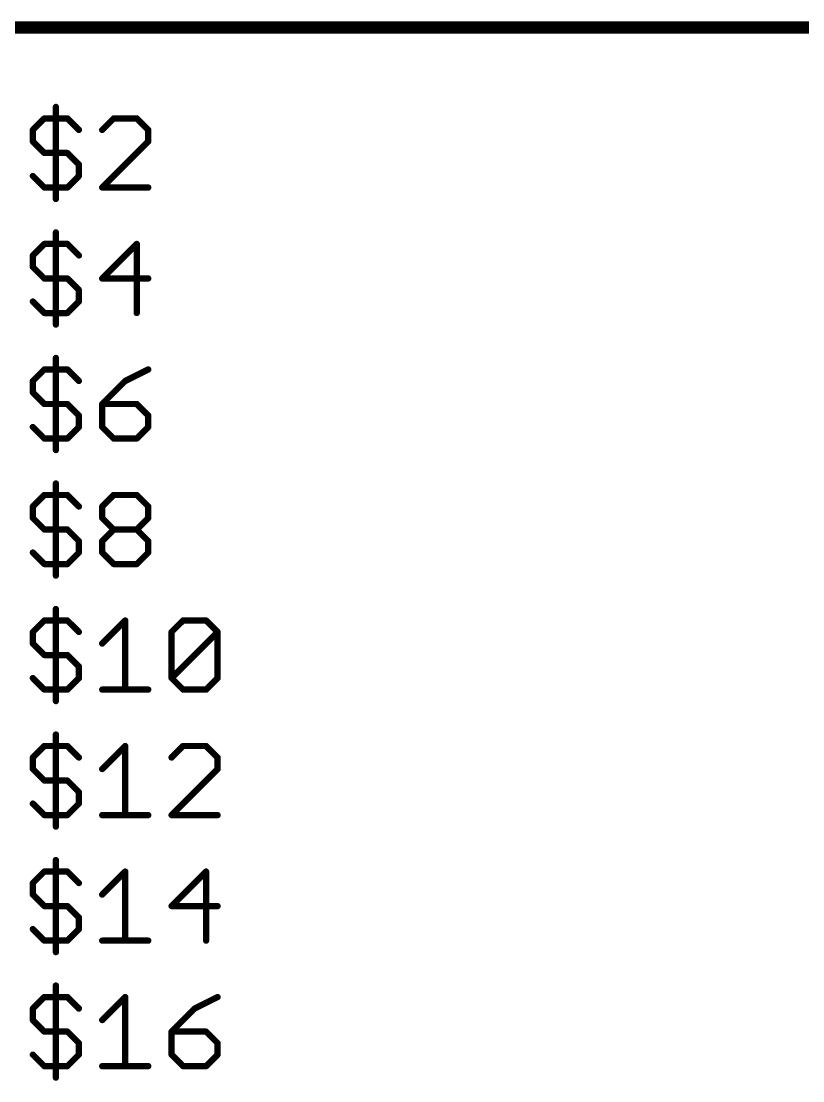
# Model space of a CAD drawing. Extents: x -72 to 265, y -97 to 216.
# Drawn here: x -21.83 to -6.02, y 80.28 to 101.73 of the extents above; entities that cross this region are included whole.
import ezdxf

# ---------------------------------------------------------------- set-up
doc = ezdxf.new("R2010")
doc.units = 0
doc.layers.add('94', color=14, linetype='CONTINUOUS')
doc.layers.add('95', color=251, linetype='CONTINUOUS')

msp = doc.modelspace()

# ---------------------------------------------------------------- linework, layer by layer
at = {"layer": '94', "const_width": 0.254}
msp.add_lwpolyline([(2.54, 101.6), (-25.4, 101.6)], dxfattribs=at)
at = {"layer": '95', "const_width": 0.127}
for points in [[(-21.1304, 99.9927), (-21.1304, 98.1285)], [(-21.5964, 99.5267), (-21.3634, 99.7597)], [(-21.3634, 99.7597), (-20.8973, 99.7597)], [(-20.8973, 99.7597), (-20.6643, 99.5267)], [(-19.9601, 99.7597), (-20.1931, 99.5267)], [(-19.494, 99.7597), (-19.9601, 99.7597)], [(-19.261, 99.5267), (-19.494, 99.7597)], [(-21.5964, 99.2936), (-21.5964, 99.5267)], [(-19.261, 99.2936), (-19.261, 99.5267)], [(-21.3634, 99.0606), (-21.5964, 99.2936)], [(-20.1931, 98.3615), (-19.261, 99.2936)], [(-20.8973, 99.0606), (-21.3634, 99.0606)], [(-20.6643, 98.8276), (-20.8973, 99.0606)], [(-20.6643, 98.5945), (-20.6643, 98.8276)], [(-21.5964, 98.5945), (-21.3634, 98.3615)], [(-20.8973, 98.3615), (-20.6643, 98.5945)], [(-21.3634, 98.3615), (-20.8973, 98.3615)], [(-19.261, 98.3615), (-20.1931, 98.3615)], [(-21.1304, 97.4527), (-21.1304, 95.5885)], [(-21.5964, 96.9867), (-21.3634, 97.2197)], [(-21.3634, 97.2197), (-20.8973, 97.2197)], [(-20.8973, 97.2197), (-20.6643, 96.9867)], [(-19.494, 97.2197), (-20.1931, 96.5206)], [(-19.494, 95.8215), (-19.494, 97.2197)], [(-21.5964, 96.7536), (-21.5964, 96.9867)], [(-21.3634, 96.5206), (-21.5964, 96.7536)], [(-20.8973, 96.5206), (-21.3634, 96.5206)], [(-20.6643, 96.2876), (-20.8973, 96.5206)], [(-20.1931, 96.5206), (-19.261, 96.5206)], [(-20.6643, 96.0545), (-20.6643, 96.2876)], [(-21.5964, 96.0545), (-21.3634, 95.8215)], [(-20.8973, 95.8215), (-20.6643, 96.0545)], [(-21.3634, 95.8215), (-20.8973, 95.8215)], [(-21.1304, 94.9127), (-21.1304, 93.0485)], [(-21.5964, 94.4467), (-21.3634, 94.6797)], [(-21.3634, 94.6797), (-20.8973, 94.6797)], [(-20.8973, 94.6797), (-20.6643, 94.4467)], [(-19.261, 94.6797), (-19.7271, 94.4467)], [(-21.5964, 94.2136), (-21.5964, 94.4467)], [(-19.7271, 94.4467), (-20.1931, 93.9806)], [(-21.3634, 93.9806), (-21.5964, 94.2136)], [(-20.8973, 93.9806), (-21.3634, 93.9806)], [(-20.6643, 93.7476), (-20.8973, 93.9806)], [(-20.1931, 93.9806), (-20.1931, 93.5145)], [(-19.494, 93.9806), (-20.1931, 93.9806)], [(-19.261, 93.7476), (-19.494, 93.9806)], [(-20.6643, 93.5145), (-20.6643, 93.7476)], [(-19.261, 93.5145), (-19.261, 93.7476)], [(-21.5964, 93.5145), (-21.3634, 93.2815)], [(-20.8973, 93.2815), (-20.6643, 93.5145)], [(-20.1931, 93.5145), (-19.9601, 93.2815)], [(-19.494, 93.2815), (-19.261, 93.5145)], [(-21.3634, 93.2815), (-20.8973, 93.2815)], [(-19.9601, 93.2815), (-19.494, 93.2815)], [(-21.1304, 92.3727), (-21.1304, 90.5085)], [(-21.5964, 91.9067), (-21.3634, 92.1397)], [(-21.3634, 92.1397), (-20.8973, 92.1397)], [(-20.8973, 92.1397), (-20.6643, 91.9067)], [(-20.1931, 91.9067), (-19.9601, 92.1397)], [(-19.9601, 92.1397), (-19.494, 92.1397)], [(-19.494, 92.1397), (-19.261, 91.9067)], [(-21.5964, 91.6736), (-21.5964, 91.9067)], [(-20.1931, 91.6736), (-20.1931, 91.9067)], [(-19.261, 91.9067), (-19.261, 91.6736)], [(-21.3634, 91.4406), (-21.5964, 91.6736)], [(-19.9601, 91.4406), (-20.1931, 91.6736)], [(-19.261, 91.6736), (-19.494, 91.4406)], [(-20.8973, 91.4406), (-21.3634, 91.4406)], [(-20.6643, 91.2076), (-20.8973, 91.4406)], [(-20.1931, 91.2076), (-19.9601, 91.4406)], [(-19.9601, 91.4406), (-19.494, 91.4406)], [(-19.494, 91.4406), (-19.261, 91.2076)], [(-20.6643, 90.9745), (-20.6643, 91.2076)], [(-20.1931, 90.9745), (-20.1931, 91.2076)], [(-19.261, 91.2076), (-19.261, 90.9745)], [(-21.5964, 90.9745), (-21.3634, 90.7415)], [(-20.8973, 90.7415), (-20.6643, 90.9745)], [(-19.9601, 90.7415), (-20.1931, 90.9745)], [(-19.261, 90.9745), (-19.494, 90.7415)], [(-21.3634, 90.7415), (-20.8973, 90.7415)], [(-19.494, 90.7415), (-19.9601, 90.7415)], [(-21.1304, 89.8327), (-21.1304, 87.9685)], [(-21.5964, 89.3667), (-21.3634, 89.5997)], [(-21.3634, 89.5997), (-20.8973, 89.5997)], [(-20.8973, 89.5997), (-20.6643, 89.3667)], [(-20.1931, 89.1336), (-19.7271, 89.5997)], [(-19.7271, 89.5997), (-19.7271, 88.2015)], [(-18.7899, 89.3667), (-18.5568, 89.5997)], [(-18.5568, 89.5997), (-18.0908, 89.5997)], [(-18.0908, 89.5997), (-17.8577, 89.3667)], [(-21.5964, 89.1336), (-21.5964, 89.3667)], [(-18.7899, 88.4345), (-18.7899, 89.3667)], [(-18.7899, 88.4345), (-17.8577, 89.3667)], [(-17.8577, 89.3667), (-17.8577, 88.4345)], [(-21.3634, 88.9006), (-21.5964, 89.1336)], [(-20.8973, 88.9006), (-21.3634, 88.9006)], [(-20.6643, 88.6676), (-20.8973, 88.9006)], [(-20.6643, 88.4345), (-20.6643, 88.6676)], [(-21.5964, 88.4345), (-21.3634, 88.2015)], [(-20.8973, 88.2015), (-20.6643, 88.4345)], [(-18.5568, 88.2015), (-18.7899, 88.4345)], [(-17.8577, 88.4345), (-18.0908, 88.2015)], [(-21.3634, 88.2015), (-20.8973, 88.2015)], [(-20.1931, 88.2015), (-19.261, 88.2015)], [(-18.0908, 88.2015), (-18.5568, 88.2015)], [(-21.1304, 87.2927), (-21.1304, 85.4285)], [(-21.5964, 86.8267), (-21.3634, 87.0597)], [(-21.3634, 87.0597), (-20.8973, 87.0597)], [(-20.8973, 87.0597), (-20.6643, 86.8267)], [(-20.1931, 86.5936), (-19.7271, 87.0597)], [(-19.7271, 87.0597), (-19.7271, 85.6615)], [(-18.5568, 87.0597), (-18.7899, 86.8267)], [(-18.0908, 87.0597), (-18.5568, 87.0597)], [(-17.8577, 86.8267), (-18.0908, 87.0597)], [(-21.5964, 86.5936), (-21.5964, 86.8267)], [(-17.8577, 86.5936), (-17.8577, 86.8267)], [(-21.3634, 86.3606), (-21.5964, 86.5936)], [(-18.7899, 85.6615), (-17.8577, 86.5936)], [(-20.8973, 86.3606), (-21.3634, 86.3606)], [(-20.6643, 86.1276), (-20.8973, 86.3606)], [(-20.6643, 85.8945), (-20.6643, 86.1276)], [(-21.5964, 85.8945), (-21.3634, 85.6615)], [(-20.8973, 85.6615), (-20.6643, 85.8945)], [(-21.3634, 85.6615), (-20.8973, 85.6615)], [(-20.1931, 85.6615), (-19.261, 85.6615)], [(-17.8577, 85.6615), (-18.7899, 85.6615)], [(-21.1304, 84.7527), (-21.1304, 82.8885)], [(-21.5964, 84.2867), (-21.3634, 84.5197)], [(-21.3634, 84.5197), (-20.8973, 84.5197)], [(-20.8973, 84.5197), (-20.6643, 84.2867)], [(-20.1931, 84.0536), (-19.7271, 84.5197)], [(-19.7271, 84.5197), (-19.7271, 83.1215)], [(-18.0908, 84.5197), (-18.7899, 83.8206)], [(-18.0908, 83.1215), (-18.0908, 84.5197)], [(-21.5964, 84.0536), (-21.5964, 84.2867)], [(-21.3634, 83.8206), (-21.5964, 84.0536)], [(-20.8973, 83.8206), (-21.3634, 83.8206)], [(-20.6643, 83.5876), (-20.8973, 83.8206)], [(-18.7899, 83.8206), (-17.8577, 83.8206)], [(-20.6643, 83.3545), (-20.6643, 83.5876)], [(-21.5964, 83.3545), (-21.3634, 83.1215)], [(-20.8973, 83.1215), (-20.6643, 83.3545)], [(-21.3634, 83.1215), (-20.8973, 83.1215)], [(-20.1931, 83.1215), (-19.261, 83.1215)], [(-21.1304, 82.2127), (-21.1304, 80.3485)], [(-21.5964, 81.7467), (-21.3634, 81.9797)], [(-21.3634, 81.9797), (-20.8973, 81.9797)], [(-20.8973, 81.9797), (-20.6643, 81.7467)], [(-20.1931, 81.5136), (-19.7271, 81.9797)], [(-19.7271, 81.9797), (-19.7271, 80.5815)], [(-17.8577, 81.9797), (-18.3238, 81.7467)], [(-21.5964, 81.5136), (-21.5964, 81.7467)], [(-18.3238, 81.7467), (-18.7899, 81.2806)], [(-21.3634, 81.2806), (-21.5964, 81.5136)], [(-20.8973, 81.2806), (-21.3634, 81.2806)], [(-20.6643, 81.0476), (-20.8973, 81.2806)], [(-18.7899, 81.2806), (-18.7899, 80.8145)], [(-18.0908, 81.2806), (-18.7899, 81.2806)], [(-17.8577, 81.0476), (-18.0908, 81.2806)], [(-20.6643, 80.8145), (-20.6643, 81.0476)], [(-17.8577, 80.8145), (-17.8577, 81.0476)], [(-21.5964, 80.8145), (-21.3634, 80.5815)], [(-20.8973, 80.5815), (-20.6643, 80.8145)], [(-18.7899, 80.8145), (-18.5568, 80.5815)], [(-18.0908, 80.5815), (-17.8577, 80.8145)], [(-21.3634, 80.5815), (-20.8973, 80.5815)], [(-20.1931, 80.5815), (-19.261, 80.5815)], [(-18.5568, 80.5815), (-18.0908, 80.5815)]]:
    msp.add_lwpolyline(points, dxfattribs=at)
at = {"layer": '95', "const_width": 0.0635}
for points in [[(-21.0986, 99.9927, 1), (-21.1621, 99.9927)], [(-21.3634, 99.7914, 1), (-21.3634, 99.7279)], [(-21.3409, 99.7372, 1), (-21.3858, 99.7821)], [(-20.8749, 99.7821, 1), (-20.9198, 99.7372)], [(-20.8973, 99.7279, 1), (-20.8973, 99.7914)], [(-19.9601, 99.7914, 1), (-19.9601, 99.7279)], [(-19.9377, 99.7372, 1), (-19.9826, 99.7821)], [(-19.4716, 99.7821, 1), (-19.5165, 99.7372)], [(-19.494, 99.7279, 1), (-19.494, 99.7914)], [(-21.5647, 99.5267, 1), (-21.6282, 99.5267)], [(-21.6189, 99.5491, 1), (-21.574, 99.5042)], [(-20.6867, 99.5042, 1), (-20.6418, 99.5491)], [(-20.2156, 99.5491, 1), (-20.1707, 99.5042)], [(-19.2293, 99.5267, 1), (-19.2928, 99.5267)], [(-19.2835, 99.5042, 1), (-19.2386, 99.5491)], [(-21.574, 99.3161, 1), (-21.6189, 99.2712)], [(-21.6282, 99.2936, 1), (-21.5647, 99.2936)], [(-19.2928, 99.2936, 1), (-19.2293, 99.2936)], [(-19.2386, 99.2712, 1), (-19.2835, 99.3161)], [(-21.3634, 99.0923, 1), (-21.3634, 99.0288)], [(-21.3858, 99.0381, 1), (-21.3409, 99.083)], [(-20.8749, 99.083, 1), (-20.9198, 99.0381)], [(-20.8973, 99.0288, 1), (-20.8973, 99.0923)], [(-20.6325, 98.8276, 1), (-20.696, 98.8276)], [(-20.6867, 98.8051, 1), (-20.6418, 98.85)], [(-21.574, 98.617, 1), (-21.6189, 98.5721)], [(-20.6418, 98.5721, 1), (-20.6867, 98.617)], [(-21.3634, 98.3933, 1), (-21.3634, 98.3298)], [(-20.8973, 98.3298, 1), (-20.8973, 98.3933)], [(-20.696, 98.5945, 1), (-20.6325, 98.5945)], [(-20.1931, 98.3933, 1), (-20.1931, 98.3298)], [(-19.261, 98.3298, 1), (-19.261, 98.3933)], [(-21.3858, 98.339, 1), (-21.3409, 98.384)], [(-20.9198, 98.384, 1), (-20.8749, 98.339)], [(-20.2156, 98.384, 1), (-20.1707, 98.339)], [(-21.1621, 98.1285, 1), (-21.0986, 98.1285)], [(-21.0986, 97.4527, 1), (-21.1621, 97.4527)], [(-21.3634, 97.2514, 1), (-21.3634, 97.1879)], [(-21.3409, 97.1972, 1), (-21.3858, 97.2421)], [(-20.8749, 97.2421, 1), (-20.9198, 97.1972)], [(-20.8973, 97.1879, 1), (-20.8973, 97.2514)], [(-19.4623, 97.2197, 1), (-19.5258, 97.2197)], [(-19.4716, 97.1972, 1), (-19.5165, 97.2421)], [(-21.5647, 96.9867, 1), (-21.6282, 96.9867)], [(-21.6189, 97.0091, 1), (-21.574, 96.9642)], [(-20.6867, 96.9642, 1), (-20.6418, 97.0091)], [(-21.574, 96.7761, 1), (-21.6189, 96.7312)], [(-21.6282, 96.7536, 1), (-21.5647, 96.7536)], [(-21.3634, 96.5523, 1), (-21.3634, 96.4888)], [(-21.3858, 96.4981, 1), (-21.3409, 96.543)], [(-20.8749, 96.543, 1), (-20.9198, 96.4981)], [(-20.8973, 96.4888, 1), (-20.8973, 96.5523)], [(-20.1931, 96.5523, 1), (-20.1931, 96.4888)], [(-20.2156, 96.543, 1), (-20.1707, 96.4981)], [(-19.261, 96.4888, 1), (-19.261, 96.5523)], [(-20.6325, 96.2876, 1), (-20.696, 96.2876)], [(-20.6867, 96.2651, 1), (-20.6418, 96.31)], [(-21.574, 96.077, 1), (-21.6189, 96.0321)], [(-20.696, 96.0545, 1), (-20.6325, 96.0545)], [(-20.6418, 96.0321, 1), (-20.6867, 96.077)], [(-21.3634, 95.8533, 1), (-21.3634, 95.7897)], [(-21.3858, 95.799, 1), (-21.3409, 95.844)], [(-20.9198, 95.844, 1), (-20.8749, 95.799)], [(-20.8973, 95.7897, 1), (-20.8973, 95.8533)], [(-19.5258, 95.8215, 1), (-19.4623, 95.8215)], [(-21.1621, 95.5885, 1), (-21.0986, 95.5885)], [(-21.0986, 94.9127, 1), (-21.1621, 94.9127)], [(-21.3634, 94.7114, 1), (-21.3634, 94.6479)], [(-21.3409, 94.6572, 1), (-21.3858, 94.7021)], [(-20.8749, 94.7021, 1), (-20.9198, 94.6572)], [(-20.8973, 94.6479, 1), (-20.8973, 94.7114)], [(-19.2468, 94.6513, 1), (-19.2752, 94.7081)], [(-21.5647, 94.4467, 1), (-21.6282, 94.4467)], [(-21.6189, 94.4691, 1), (-21.574, 94.4242)], [(-20.6867, 94.4242, 1), (-20.6418, 94.4691)], [(-19.7413, 94.4751, 1), (-19.7129, 94.4183)], [(-19.7046, 94.4242, 1), (-19.7495, 94.4691)], [(-21.574, 94.2361, 1), (-21.6189, 94.1912)], [(-21.6282, 94.2136, 1), (-21.5647, 94.2136)], [(-21.3634, 94.0123, 1), (-21.3634, 93.9488)], [(-21.3858, 93.9581, 1), (-21.3409, 94.003)], [(-20.8749, 94.003, 1), (-20.9198, 93.9581)], [(-20.8973, 93.9488, 1), (-20.8973, 94.0123)], [(-20.1614, 93.9806, 1), (-20.2249, 93.9806)], [(-20.1931, 94.0123, 1), (-20.1931, 93.9488)], [(-20.2156, 94.003, 1), (-20.1707, 93.9581)], [(-19.4716, 94.003, 1), (-19.5165, 93.9581)], [(-19.494, 93.9488, 1), (-19.494, 94.0123)], [(-20.6325, 93.7476, 1), (-20.696, 93.7476)], [(-20.6867, 93.7251, 1), (-20.6418, 93.77)], [(-19.2293, 93.7476, 1), (-19.2928, 93.7476)], [(-19.2835, 93.7251, 1), (-19.2386, 93.77)], [(-21.574, 93.537, 1), (-21.6189, 93.4921)], [(-20.696, 93.5145, 1), (-20.6325, 93.5145)], [(-20.6418, 93.4921, 1), (-20.6867, 93.537)], [(-20.2249, 93.5145, 1), (-20.1614, 93.5145)], [(-20.1707, 93.537, 1), (-20.2156, 93.4921)], [(-19.2928, 93.5145, 1), (-19.2293, 93.5145)], [(-19.2386, 93.4921, 1), (-19.2835, 93.537)], [(-21.3634, 93.3133, 1), (-21.3634, 93.2498)], [(-21.3858, 93.259, 1), (-21.3409, 93.304)], [(-20.9198, 93.304, 1), (-20.8749, 93.259)], [(-20.8973, 93.2498, 1), (-20.8973, 93.3133)], [(-19.9601, 93.3133, 1), (-19.9601, 93.2498)], [(-19.9826, 93.259, 1), (-19.9377, 93.304)], [(-19.5165, 93.304, 1), (-19.4716, 93.259)], [(-19.494, 93.2498, 1), (-19.494, 93.3133)], [(-21.1621, 93.0485, 1), (-21.0986, 93.0485)], [(-21.0986, 92.3727, 1), (-21.1621, 92.3727)], [(-21.3634, 92.1714, 1), (-21.3634, 92.1079)], [(-21.3409, 92.1172, 1), (-21.3858, 92.1621)], [(-20.8749, 92.1621, 1), (-20.9198, 92.1172)], [(-20.8973, 92.1079, 1), (-20.8973, 92.1714)], [(-19.9601, 92.1714, 1), (-19.9601, 92.1079)], [(-19.9377, 92.1172, 1), (-19.9826, 92.1621)], [(-19.4716, 92.1621, 1), (-19.5165, 92.1172)], [(-19.494, 92.1079, 1), (-19.494, 92.1714)], [(-21.5647, 91.9067, 1), (-21.6282, 91.9067)], [(-21.6189, 91.9291, 1), (-21.574, 91.8842)], [(-20.6867, 91.8842, 1), (-20.6418, 91.9291)], [(-20.1614, 91.9067, 1), (-20.2249, 91.9067)], [(-20.2156, 91.9291, 1), (-20.1707, 91.8842)], [(-19.2293, 91.9067, 1), (-19.2928, 91.9067)], [(-19.2835, 91.8842, 1), (-19.2386, 91.9291)], [(-21.574, 91.6961, 1), (-21.6189, 91.6512)], [(-21.6282, 91.6736, 1), (-21.5647, 91.6736)], [(-20.2249, 91.6736, 1), (-20.1614, 91.6736)], [(-20.1707, 91.6961, 1), (-20.2156, 91.6512)], [(-19.2928, 91.6736, 1), (-19.2293, 91.6736)], [(-19.2386, 91.6512, 1), (-19.2835, 91.6961)], [(-21.3634, 91.4723, 1), (-21.3634, 91.4088)], [(-21.3858, 91.4181, 1), (-21.3409, 91.463)], [(-20.8749, 91.463, 1), (-20.9198, 91.4181)], [(-20.8973, 91.4088, 1), (-20.8973, 91.4723)], [(-19.9601, 91.4723, 1), (-19.9601, 91.4088)], [(-19.9377, 91.4181, 1), (-19.9826, 91.463)], [(-19.9826, 91.4181, 1), (-19.9377, 91.463)], [(-19.4716, 91.463, 1), (-19.5165, 91.4181)], [(-19.5165, 91.463, 1), (-19.4716, 91.4181)], [(-19.494, 91.4088, 1), (-19.494, 91.4723)], [(-20.6325, 91.2076, 1), (-20.696, 91.2076)], [(-20.6867, 91.1851, 1), (-20.6418, 91.23)], [(-20.1614, 91.2076, 1), (-20.2249, 91.2076)], [(-20.2156, 91.23, 1), (-20.1707, 91.1851)], [(-19.2293, 91.2076, 1), (-19.2928, 91.2076)], [(-19.2835, 91.1851, 1), (-19.2386, 91.23)], [(-21.574, 90.997, 1), (-21.6189, 90.9521)], [(-20.696, 90.9745, 1), (-20.6325, 90.9745)], [(-20.6418, 90.9521, 1), (-20.6867, 90.997)], [(-20.2249, 90.9745, 1), (-20.1614, 90.9745)], [(-20.1707, 90.997, 1), (-20.2156, 90.9521)], [(-19.2928, 90.9745, 1), (-19.2293, 90.9745)], [(-19.2386, 90.9521, 1), (-19.2835, 90.997)], [(-21.3634, 90.7733, 1), (-21.3634, 90.7097)], [(-21.3858, 90.719, 1), (-21.3409, 90.764)], [(-20.9198, 90.764, 1), (-20.8749, 90.719)], [(-20.8973, 90.7097, 1), (-20.8973, 90.7733)], [(-19.9601, 90.7733, 1), (-19.9601, 90.7097)], [(-19.9826, 90.719, 1), (-19.9377, 90.764)], [(-19.5165, 90.764, 1), (-19.4716, 90.719)], [(-19.494, 90.7097, 1), (-19.494, 90.7733)], [(-21.1621, 90.5085, 1), (-21.0986, 90.5085)], [(-21.0986, 89.8327, 1), (-21.1621, 89.8327)], [(-21.3634, 89.6314, 1), (-21.3634, 89.5679)], [(-21.3409, 89.5772, 1), (-21.3858, 89.6221)], [(-20.8749, 89.6221, 1), (-20.9198, 89.5772)], [(-20.8973, 89.5679, 1), (-20.8973, 89.6314)], [(-19.6953, 89.5997, 1), (-19.7588, 89.5997)], [(-19.7046, 89.5772, 1), (-19.7495, 89.6221)], [(-18.5568, 89.6314, 1), (-18.5568, 89.5679)], [(-18.5344, 89.5772, 1), (-18.5793, 89.6221)], [(-18.0683, 89.6221, 1), (-18.1132, 89.5772)], [(-18.0908, 89.5679, 1), (-18.0908, 89.6314)], [(-21.5647, 89.3667, 1), (-21.6282, 89.3667)], [(-21.6189, 89.3891, 1), (-21.574, 89.3442)], [(-20.6867, 89.3442, 1), (-20.6418, 89.3891)], [(-18.7581, 89.3667, 1), (-18.8216, 89.3667)], [(-18.8123, 89.3891, 1), (-18.7674, 89.3442)], [(-17.826, 89.3667, 1), (-17.8895, 89.3667)], [(-17.8802, 89.3442, 1), (-17.8353, 89.3891)], [(-17.8353, 89.3442, 1), (-17.8802, 89.3891)], [(-21.574, 89.1561, 1), (-21.6189, 89.1112)], [(-21.6282, 89.1336, 1), (-21.5647, 89.1336)], [(-20.2156, 89.1561, 1), (-20.1707, 89.1112)], [(-21.3634, 88.9323, 1), (-21.3634, 88.8688)], [(-21.3858, 88.8781, 1), (-21.3409, 88.923)], [(-20.8749, 88.923, 1), (-20.9198, 88.8781)], [(-20.8973, 88.8688, 1), (-20.8973, 88.9323)], [(-20.6325, 88.6676, 1), (-20.696, 88.6676)], [(-20.6867, 88.6451, 1), (-20.6418, 88.69)], [(-21.574, 88.457, 1), (-21.6189, 88.4121)], [(-20.696, 88.4345, 1), (-20.6325, 88.4345)], [(-20.6418, 88.4121, 1), (-20.6867, 88.457)], [(-18.8216, 88.4345, 1), (-18.7581, 88.4345)], [(-18.7674, 88.457, 1), (-18.8123, 88.4121)], [(-18.8123, 88.457, 1), (-18.7674, 88.4121)], [(-17.8895, 88.4345, 1), (-17.826, 88.4345)], [(-17.8353, 88.4121, 1), (-17.8802, 88.457)], [(-21.3634, 88.2333, 1), (-21.3634, 88.1698)], [(-21.3858, 88.179, 1), (-21.3409, 88.224)], [(-20.9198, 88.224, 1), (-20.8749, 88.179)], [(-20.8973, 88.1698, 1), (-20.8973, 88.2333)], [(-20.1931, 88.2333, 1), (-20.1931, 88.1698)], [(-19.7588, 88.2015, 1), (-19.6953, 88.2015)], [(-19.261, 88.1698, 1), (-19.261, 88.2333)], [(-18.5568, 88.2333, 1), (-18.5568, 88.1698)], [(-18.5793, 88.179, 1), (-18.5344, 88.224)], [(-18.1132, 88.224, 1), (-18.0683, 88.179)], [(-18.0908, 88.1698, 1), (-18.0908, 88.2333)], [(-21.1621, 87.9685, 1), (-21.0986, 87.9685)], [(-21.0986, 87.2927, 1), (-21.1621, 87.2927)], [(-21.3634, 87.0914, 1), (-21.3634, 87.0279)], [(-21.3409, 87.0372, 1), (-21.3858, 87.0821)], [(-20.8749, 87.0821, 1), (-20.9198, 87.0372)], [(-20.8973, 87.0279, 1), (-20.8973, 87.0914)], [(-19.6953, 87.0597, 1), (-19.7588, 87.0597)], [(-19.7046, 87.0372, 1), (-19.7495, 87.0821)], [(-18.5568, 87.0914, 1), (-18.5568, 87.0279)], [(-18.5344, 87.0372, 1), (-18.5793, 87.0821)], [(-18.0683, 87.0821, 1), (-18.1132, 87.0372)], [(-18.0908, 87.0279, 1), (-18.0908, 87.0914)], [(-21.5647, 86.8267, 1), (-21.6282, 86.8267)], [(-21.6189, 86.8491, 1), (-21.574, 86.8042)], [(-20.6867, 86.8042, 1), (-20.6418, 86.8491)], [(-18.8123, 86.8491, 1), (-18.7674, 86.8042)], [(-17.826, 86.8267, 1), (-17.8895, 86.8267)], [(-17.8802, 86.8042, 1), (-17.8353, 86.8491)], [(-21.574, 86.6161, 1), (-21.6189, 86.5712)], [(-20.2156, 86.6161, 1), (-20.1707, 86.5712)], [(-17.8353, 86.5712, 1), (-17.8802, 86.6161)], [(-21.6282, 86.5936, 1), (-21.5647, 86.5936)], [(-21.3634, 86.3923, 1), (-21.3634, 86.3288)], [(-21.3858, 86.3381, 1), (-21.3409, 86.383)], [(-20.8749, 86.383, 1), (-20.9198, 86.3381)], [(-20.8973, 86.3288, 1), (-20.8973, 86.3923)], [(-17.8895, 86.5936, 1), (-17.826, 86.5936)], [(-20.6325, 86.1276, 1), (-20.696, 86.1276)], [(-20.6867, 86.1051, 1), (-20.6418, 86.15)], [(-21.574, 85.917, 1), (-21.6189, 85.8721)], [(-20.696, 85.8945, 1), (-20.6325, 85.8945)], [(-20.6418, 85.8721, 1), (-20.6867, 85.917)], [(-21.3634, 85.6933, 1), (-21.3634, 85.6298)], [(-21.3858, 85.639, 1), (-21.3409, 85.684)], [(-20.9198, 85.684, 1), (-20.8749, 85.639)], [(-20.8973, 85.6298, 1), (-20.8973, 85.6933)], [(-20.1931, 85.6933, 1), (-20.1931, 85.6298)], [(-19.7588, 85.6615, 1), (-19.6953, 85.6615)], [(-19.261, 85.6298, 1), (-19.261, 85.6933)], [(-18.7899, 85.6933, 1), (-18.7899, 85.6298)], [(-18.8123, 85.684, 1), (-18.7674, 85.639)], [(-17.8577, 85.6298, 1), (-17.8577, 85.6933)], [(-21.1621, 85.4285, 1), (-21.0986, 85.4285)], [(-21.0986, 84.7527, 1), (-21.1621, 84.7527)], [(-21.3634, 84.5514, 1), (-21.3634, 84.4879)], [(-21.3409, 84.4972, 1), (-21.3858, 84.5421)], [(-20.8749, 84.5421, 1), (-20.9198, 84.4972)], [(-20.8973, 84.4879, 1), (-20.8973, 84.5514)], [(-19.6953, 84.5197, 1), (-19.7588, 84.5197)], [(-19.7046, 84.4972, 1), (-19.7495, 84.5421)], [(-18.059, 84.5197, 1), (-18.1225, 84.5197)], [(-18.0683, 84.4972, 1), (-18.1132, 84.5421)], [(-21.5647, 84.2867, 1), (-21.6282, 84.2867)], [(-21.6189, 84.3091, 1), (-21.574, 84.2642)], [(-20.6867, 84.2642, 1), (-20.6418, 84.3091)], [(-21.574, 84.0761, 1), (-21.6189, 84.0312)], [(-21.6282, 84.0536, 1), (-21.5647, 84.0536)], [(-20.2156, 84.0761, 1), (-20.1707, 84.0312)], [(-21.3634, 83.8523, 1), (-21.3634, 83.7888)], [(-21.3858, 83.7981, 1), (-21.3409, 83.843)], [(-20.8749, 83.843, 1), (-20.9198, 83.7981)], [(-20.8973, 83.7888, 1), (-20.8973, 83.8523)], [(-18.7899, 83.8523, 1), (-18.7899, 83.7888)], [(-18.8123, 83.843, 1), (-18.7674, 83.7981)], [(-17.8577, 83.7888, 1), (-17.8577, 83.8523)], [(-20.6325, 83.5876, 1), (-20.696, 83.5876)], [(-20.6867, 83.5651, 1), (-20.6418, 83.61)], [(-21.574, 83.377, 1), (-21.6189, 83.3321)], [(-20.6418, 83.3321, 1), (-20.6867, 83.377)], [(-20.696, 83.3545, 1), (-20.6325, 83.3545)], [(-21.3634, 83.1532, 1), (-21.3634, 83.0897)], [(-21.3858, 83.099, 1), (-21.3409, 83.144)], [(-20.9198, 83.144, 1), (-20.8749, 83.099)], [(-20.8973, 83.0897, 1), (-20.8973, 83.1532)], [(-20.1931, 83.1532, 1), (-20.1931, 83.0897)], [(-19.7588, 83.1215, 1), (-19.6953, 83.1215)], [(-19.261, 83.0897, 1), (-19.261, 83.1532)], [(-18.1225, 83.1215, 1), (-18.059, 83.1215)], [(-21.1621, 82.8885, 1), (-21.0986, 82.8885)], [(-21.0986, 82.2127, 1), (-21.1621, 82.2127)], [(-21.3634, 82.0114, 1), (-21.3634, 81.9479)], [(-21.3409, 81.9572, 1), (-21.3858, 82.0021)], [(-20.8749, 82.0021, 1), (-20.9198, 81.9572)], [(-20.8973, 81.9479, 1), (-20.8973, 82.0114)], [(-19.6953, 81.9797, 1), (-19.7588, 81.9797)], [(-19.7046, 81.9572, 1), (-19.7495, 82.0021)], [(-17.8435, 81.9513, 1), (-17.8719, 82.0081)], [(-21.5647, 81.7467, 1), (-21.6282, 81.7467)], [(-21.6189, 81.7691, 1), (-21.574, 81.7242)], [(-20.6867, 81.7242, 1), (-20.6418, 81.7691)], [(-18.338, 81.7751, 1), (-18.3096, 81.7183)], [(-18.3014, 81.7242, 1), (-18.3463, 81.7691)], [(-21.574, 81.5361, 1), (-21.6189, 81.4912)], [(-21.6282, 81.5136, 1), (-21.5647, 81.5136)], [(-20.2156, 81.5361, 1), (-20.1707, 81.4912)], [(-21.3634, 81.3123, 1), (-21.3634, 81.2488)], [(-21.3858, 81.2581, 1), (-21.3409, 81.303)], [(-20.8749, 81.303, 1), (-20.9198, 81.2581)], [(-20.8973, 81.2488, 1), (-20.8973, 81.3123)], [(-18.7581, 81.2806, 1), (-18.8216, 81.2806)], [(-18.7899, 81.3123, 1), (-18.7899, 81.2488)], [(-18.8123, 81.303, 1), (-18.7674, 81.2581)], [(-18.0683, 81.303, 1), (-18.1132, 81.2581)], [(-18.0908, 81.2488, 1), (-18.0908, 81.3123)], [(-20.6325, 81.0476, 1), (-20.696, 81.0476)], [(-20.6867, 81.0251, 1), (-20.6418, 81.07)], [(-17.826, 81.0476, 1), (-17.8895, 81.0476)], [(-17.8802, 81.0251, 1), (-17.8353, 81.07)], [(-21.574, 80.837, 1), (-21.6189, 80.7921)], [(-20.696, 80.8145, 1), (-20.6325, 80.8145)], [(-20.6418, 80.7921, 1), (-20.6867, 80.837)], [(-18.8216, 80.8145, 1), (-18.7581, 80.8145)], [(-18.7674, 80.837, 1), (-18.8123, 80.7921)], [(-17.8895, 80.8145, 1), (-17.826, 80.8145)], [(-17.8353, 80.7921, 1), (-17.8802, 80.837)], [(-21.3634, 80.6133, 1), (-21.3634, 80.5498)], [(-21.3858, 80.559, 1), (-21.3409, 80.604)], [(-20.9198, 80.604, 1), (-20.8749, 80.559)], [(-20.8973, 80.5498, 1), (-20.8973, 80.6133)], [(-20.1931, 80.6133, 1), (-20.1931, 80.5498)], [(-19.261, 80.5498, 1), (-19.261, 80.6133)], [(-18.5568, 80.6133, 1), (-18.5568, 80.5498)], [(-18.5793, 80.559, 1), (-18.5344, 80.604)], [(-18.1132, 80.604, 1), (-18.0683, 80.559)], [(-18.0908, 80.5498, 1), (-18.0908, 80.6133)], [(-19.7588, 80.5815, 1), (-19.6953, 80.5815)], [(-21.1621, 80.3485, 1), (-21.0986, 80.3485)]]:
    msp.add_lwpolyline(points, format="xyb", dxfattribs=at)

doc.saveas('drawing.dxf')
